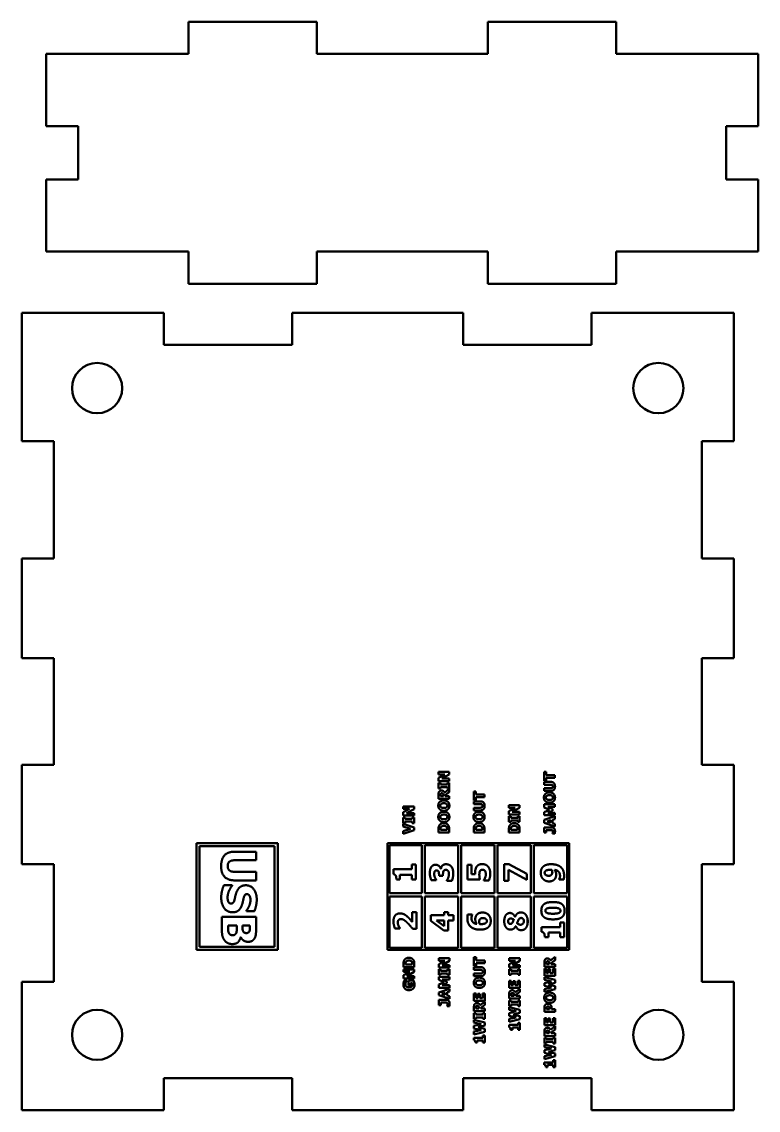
# Model space of a CAD drawing. Header units: millimetres. Extents: x 171 to 246, y 31 to 290.
# Drawn here: x 176.7 to 245.6, y 187.9 to 289.7 of the extents above; entities that cross this region are included whole.
import ezdxf

# ---------------------------------------------------------------- set-up
doc = ezdxf.new("R2010")
doc.units = ezdxf.units.MM
doc.layers.add('Visible (ISO)', color=7, linetype='Continuous', lineweight=50)

msp = doc.modelspace()

# ---------------------------------------------------------------- linework, layer by layer
at = {"layer": 'Visible (ISO)'}
for p, q in [((192.29, 286.72), (192.29, 289.72)), ((192.29, 289.72), (204.29, 289.72)), ((204.29, 289.72), (204.29, 286.72)), ((220.29, 289.72), (220.29, 286.72)), ((220.29, 289.72), (232.29, 289.72)), ((232.29, 286.72), (232.29, 289.72)), ((178.99, 286.72), (192.29, 286.72)), ((178.99, 279.97), (178.99, 286.72)), ((204.29, 286.72), (220.29, 286.72)), ((232.29, 286.72), (245.59, 286.72)), ((245.59, 279.97), (245.59, 286.72)), ((178.99, 279.97), (181.99, 279.97)), ((181.99, 279.97), (181.99, 274.97)), ((242.59, 274.97), (242.59, 279.97)), ((242.59, 279.97), (245.59, 279.97)), ((178.99, 268.22), (178.99, 274.97)), ((181.99, 274.97), (178.99, 274.97)), ((245.59, 274.97), (242.59, 274.97)), ((245.59, 268.22), (245.59, 274.97)), ((192.29, 268.22), (178.99, 268.22)), ((192.29, 265.22), (192.29, 268.22)), ((204.29, 268.22), (204.29, 265.22)), ((220.29, 268.22), (204.29, 268.22)), ((220.29, 268.22), (220.29, 265.22)), ((232.29, 265.22), (232.29, 268.22)), ((245.59, 268.22), (232.29, 268.22)), ((204.29, 265.22), (192.29, 265.22)), ((232.29, 265.22), (220.29, 265.22)), ((176.7, 262.5), (190, 262.5)), ((176.7, 250.5), (176.7, 262.5)), ((190, 259.5), (190, 262.5)), ((202, 262.5), (202, 259.5)), ((202, 262.5), (218, 262.5)), ((218, 259.5), (218, 262.5)), ((230, 262.5), (230, 259.5)), ((230, 262.5), (243.3, 262.5)), ((243.3, 262.5), (243.3, 250.5)), ((202, 259.5), (190, 259.5)), ((230, 259.5), (218, 259.5)), ((176.7, 250.5), (179.7, 250.5)), ((179.7, 250.5), (179.7, 239.5)), ((240.3, 239.5), (240.3, 250.5)), ((240.3, 250.5), (243.3, 250.5)), ((176.7, 230.2), (176.7, 239.5)), ((179.7, 239.5), (176.7, 239.5)), ((243.3, 239.5), (240.3, 239.5)), ((243.3, 239.5), (243.3, 230.2)), ((176.7, 230.2), (179.7, 230.2)), ((179.7, 230.2), (179.7, 220.2)), ((240.3, 220.2), (240.3, 230.2)), ((240.3, 230.2), (243.3, 230.2)), ((176.7, 210.9), (176.7, 220.2)), ((179.7, 220.2), (176.7, 220.2)), ((243.3, 220.2), (240.3, 220.2)), ((243.3, 220.2), (243.3, 210.9)), ((215.68, 219.54), (216.68, 219.54)), ((215.68, 219.31), (215.68, 219.54)), ((216.26, 219.31), (215.68, 219.31)), ((215.68, 219), (216.26, 219.31)), ((215.68, 218.69), (215.68, 219)), ((216.68, 219.3), (215.99, 218.92)), ((216.68, 219.54), (216.68, 219.3)), ((225.56, 219.54), (225.75, 219.54)), ((225.56, 218.7), (225.56, 219.54)), ((225.75, 219.54), (225.75, 219.24)), ((225.75, 219.24), (226.56, 219.24)), ((225.75, 218.99), (225.75, 218.7)), ((226.56, 218.99), (225.75, 218.99)), ((226.56, 219.24), (226.56, 218.99)), ((216.68, 218.69), (215.68, 218.69)), ((215.68, 218.52), (215.86, 218.52)), ((215.68, 217.98), (215.68, 218.52)), ((215.86, 217.98), (215.68, 217.98)), ((215.86, 218.52), (215.86, 218.38)), ((215.86, 218.38), (216.51, 218.38)), ((215.86, 218.13), (215.86, 217.98)), ((216.51, 218.13), (215.86, 218.13)), ((215.99, 218.92), (216.68, 218.92)), ((216.26, 217.61), (216.68, 217.95)), ((216.51, 218.52), (216.68, 218.52)), ((216.51, 218.38), (216.51, 218.52)), ((216.51, 217.98), (216.51, 218.13)), ((216.68, 217.98), (216.51, 217.98)), ((216.68, 218.92), (216.68, 218.69)), ((216.68, 218.52), (216.68, 217.98)), ((216.68, 217.95), (216.68, 217.64)), ((225.75, 218.7), (225.56, 218.7)), ((225.56, 218.61), (226.2, 218.61)), ((225.56, 218.35), (225.56, 218.61)), ((226.19, 218.35), (225.56, 218.35)), ((225.56, 218.02), (226.19, 218.02)), ((225.56, 217.77), (225.56, 218.02)), ((215.68, 217.02), (215.68, 217.43)), ((216.68, 217.02), (215.68, 217.02)), ((215.87, 217.36), (215.87, 217.27)), ((215.87, 217.27), (216.14, 217.27)), ((216.14, 217.27), (216.14, 217.35)), ((216.68, 217.64), (216.32, 217.37)), ((216.32, 217.37), (216.32, 217.27)), ((216.32, 217.27), (216.68, 217.27)), ((216.68, 217.27), (216.68, 217.02)), ((218.98, 217.72), (219.17, 217.72)), ((218.98, 216.88), (218.98, 217.72)), ((219.17, 217.72), (219.17, 217.43)), ((219.17, 217.43), (219.98, 217.43)), ((219.17, 217.17), (219.17, 216.88)), ((219.98, 217.17), (219.17, 217.17)), ((219.98, 217.43), (219.98, 217.17)), ((226.2, 217.77), (225.56, 217.77)), ((212.39, 216.31), (213.39, 216.31)), ((212.39, 216.08), (212.39, 216.31)), ((212.96, 216.08), (212.39, 216.08)), ((212.39, 215.77), (212.96, 216.08)), ((213.39, 216.07), (212.69, 215.69)), ((213.39, 216.31), (213.39, 216.07)), ((219.17, 216.88), (218.98, 216.88)), ((218.98, 216.79), (219.61, 216.79)), ((218.98, 216.54), (218.98, 216.79)), ((219.6, 216.54), (218.98, 216.54)), ((218.98, 216.2), (219.6, 216.2)), ((218.98, 215.95), (218.98, 216.2)), ((219.61, 215.95), (218.98, 215.95)), ((222.27, 216.43), (223.27, 216.43)), ((222.27, 216.2), (222.27, 216.43)), ((222.84, 216.2), (222.27, 216.2)), ((222.27, 215.88), (222.84, 216.2)), ((222.27, 215.57), (222.27, 215.88)), ((223.27, 216.19), (222.57, 215.8)), ((223.27, 216.43), (223.27, 216.19)), ((225.56, 216.52), (226.56, 216.52)), ((225.56, 216.23), (225.56, 216.52)), ((226.05, 216.01), (225.56, 216.23)), ((225.56, 215.78), (226.05, 216.01)), ((225.9, 216.27), (226.33, 216.08)), ((226.56, 216.27), (225.9, 216.27)), ((226.33, 215.91), (225.9, 215.73)), ((226.33, 216.08), (226.33, 215.91)), ((226.56, 216.52), (226.56, 216.27)), ((212.39, 215.46), (212.39, 215.77)), ((213.39, 215.46), (212.39, 215.46)), ((212.39, 215.29), (212.56, 215.29)), ((212.39, 214.75), (212.39, 215.29)), ((212.56, 215.29), (212.56, 215.15)), ((212.56, 215.15), (213.22, 215.15)), ((212.56, 214.9), (212.56, 214.75)), ((213.22, 214.9), (212.56, 214.9)), ((212.69, 215.69), (213.39, 215.69)), ((213.22, 215.29), (213.39, 215.29)), ((213.22, 215.15), (213.22, 215.29)), ((213.22, 214.75), (213.22, 214.9)), ((213.39, 215.69), (213.39, 215.46)), ((213.39, 215.29), (213.39, 214.75)), ((223.27, 215.57), (222.27, 215.57)), ((222.27, 215.4), (222.44, 215.4)), ((222.27, 214.87), (222.27, 215.4)), ((222.44, 214.87), (222.27, 214.87)), ((222.44, 215.4), (222.44, 215.26)), ((222.44, 215.26), (223.09, 215.26)), ((222.44, 215.01), (222.44, 214.87)), ((223.09, 215.01), (222.44, 215.01)), ((222.57, 215.8), (223.27, 215.8)), ((223.09, 215.4), (223.27, 215.4)), ((223.09, 215.26), (223.09, 215.4)), ((223.09, 214.87), (223.09, 215.01)), ((223.27, 214.87), (223.09, 214.87)), ((223.27, 215.8), (223.27, 215.57)), ((223.27, 215.4), (223.27, 214.87)), ((225.56, 215.49), (225.56, 215.78)), ((226.56, 215.49), (225.56, 215.49)), ((225.56, 215.06), (226.56, 215.4)), ((225.56, 214.78), (225.56, 215.06)), ((226.18, 215.02), (225.84, 214.92)), ((225.84, 214.92), (226.18, 214.81)), ((225.9, 215.73), (226.56, 215.73)), ((226.18, 214.81), (226.18, 215.02)), ((226.56, 215.14), (226.36, 215.07)), ((226.36, 215.07), (226.36, 214.76)), ((226.56, 215.73), (226.56, 215.49)), ((226.56, 215.4), (226.56, 215.14)), ((212.56, 214.75), (212.39, 214.75)), ((212.39, 214.45), (212.39, 214.7)), ((212.39, 214.7), (213.39, 214.36)), ((213.07, 214.23), (212.39, 214.45)), ((212.39, 214.01), (213.07, 214.23)), ((213.39, 214.09), (212.39, 213.75)), ((212.39, 213.75), (212.39, 214.01)), ((213.39, 214.75), (213.22, 214.75)), ((213.39, 214.36), (213.39, 214.09)), ((215.68, 213.87), (215.68, 214.17)), ((216.68, 213.87), (215.68, 213.87)), ((215.87, 214.12), (215.87, 214.12)), ((215.87, 214.12), (216.5, 214.12)), ((216.5, 214.12), (216.5, 214.12)), ((216.68, 214.18), (216.68, 213.87)), ((218.98, 213.87), (218.98, 214.17)), ((219.98, 213.87), (218.98, 213.87)), ((219.16, 214.12), (219.16, 214.12)), ((219.16, 214.12), (219.79, 214.12)), ((219.79, 214.12), (219.79, 214.12)), ((219.98, 214.18), (219.98, 213.87)), ((222.27, 213.87), (222.27, 214.17)), ((223.27, 213.87), (222.27, 213.87)), ((222.45, 214.12), (222.45, 214.12)), ((222.45, 214.12), (223.08, 214.12)), ((223.08, 214.12), (223.08, 214.12)), ((223.27, 214.18), (223.27, 213.87)), ((226.56, 214.45), (225.56, 214.78)), ((225.56, 214.36), (226.27, 214.36)), ((225.56, 213.88), (225.56, 214.36)), ((225.74, 213.88), (225.56, 213.88)), ((225.74, 214.11), (225.74, 213.88)), ((226.14, 214.11), (225.74, 214.11)), ((226.36, 214.76), (226.56, 214.7)), ((226.56, 214.7), (226.56, 214.45)), ((193.04, 202.89), (193.04, 212.89)), ((193.04, 212.89), (200.65, 212.89)), ((200.65, 212.89), (200.65, 202.89)), ((210.91, 202.89), (210.91, 212.89)), ((210.91, 212.89), (227.91, 212.89)), ((226.35, 213.77), (226.35, 213.79)), ((226.56, 213.77), (226.35, 213.77)), ((227.91, 212.89), (227.91, 202.89)), ((193.34, 212.59), (193.34, 203.19)), ((200.35, 212.59), (193.34, 212.59)), ((196.58, 212.08), (198.62, 212.08)), ((198.62, 212.08), (198.62, 211.28)), ((200.35, 203.19), (200.35, 212.59)), ((214.11, 212.69), (211.11, 212.69)), ((211.11, 212.69), (211.11, 208.19)), ((214.11, 208.19), (214.11, 212.69)), ((217.51, 212.69), (214.41, 212.69)), ((214.41, 212.69), (214.41, 208.19)), ((217.51, 208.19), (217.51, 212.69)), ((220.91, 212.69), (217.81, 212.69)), ((217.81, 212.69), (217.81, 208.19)), ((220.91, 208.19), (220.91, 212.69)), ((224.31, 212.69), (221.21, 212.69)), ((221.21, 212.69), (221.21, 208.19)), ((224.31, 208.19), (224.31, 212.69)), ((224.61, 212.69), (224.61, 208.19)), ((227.71, 212.69), (224.61, 212.69)), ((227.71, 208.19), (227.71, 212.69)), ((176.7, 210.9), (179.7, 210.9)), ((179.7, 210.9), (179.7, 199.9)), ((198.62, 211.28), (196.62, 211.28)), ((213.19, 210.87), (213.56, 210.87)), ((213.19, 210.44), (213.19, 210.87)), ((213.56, 210.87), (213.56, 209.49)), ((218.38, 210.86), (218.77, 210.86)), ((218.38, 209.47), (218.38, 210.86)), ((218.77, 210.86), (218.77, 209.97)), ((221.83, 209.37), (221.83, 210.92)), ((221.83, 210.92), (222.25, 210.92)), ((222.25, 210.92), (223.93, 210.02)), ((240.3, 199.9), (240.3, 210.9)), ((240.3, 210.9), (243.3, 210.9)), ((196.62, 210.2), (198.62, 210.2)), ((198.62, 210.2), (198.62, 209.4)), ((211.46, 210.44), (213.19, 210.44)), ((211.46, 209.98), (211.46, 210.44)), ((213.19, 209.93), (212.08, 209.93)), ((212.08, 209.93), (212.08, 209.49)), ((213.19, 209.49), (213.19, 209.93)), ((215.73, 209.81), (215.73, 209.9)), ((216.1, 209.81), (215.73, 209.81)), ((215.89, 210.48), (215.91, 210.48)), ((216.1, 209.9), (216.1, 209.81)), ((218.77, 209.97), (219.12, 209.97)), ((222.23, 210.38), (222.23, 209.37)), ((223.93, 209.44), (222.23, 210.38)), ((223.93, 210.02), (223.93, 209.44)), ((195.61, 208.95), (196.37, 208.95)), ((196.37, 208.95), (196.37, 208.88)), ((198.62, 209.4), (196.58, 209.4)), ((212.08, 209.49), (211.74, 209.49)), ((213.56, 209.49), (213.19, 209.49)), ((215.46, 209.42), (215.01, 209.42)), ((215.46, 209.46), (215.46, 209.42)), ((216.47, 209.35), (216.47, 209.41)), ((216.93, 209.35), (216.47, 209.35)), ((219.55, 209.47), (218.38, 209.47)), ((219.55, 209.51), (219.55, 209.47)), ((219.93, 209.38), (219.93, 209.43)), ((220.39, 209.38), (219.93, 209.38)), ((222.23, 209.37), (221.83, 209.37)), ((226.98, 209.48), (226.98, 209.52)), ((227.4, 209.48), (226.98, 209.48)), ((211.11, 208.19), (214.11, 208.19)), ((214.11, 207.89), (211.11, 207.89)), ((211.11, 207.89), (211.11, 203.09)), ((214.11, 203.09), (214.11, 207.89)), ((214.41, 208.19), (217.51, 208.19)), ((214.41, 207.89), (214.41, 203.09)), ((217.51, 207.89), (214.41, 207.89)), ((217.51, 203.09), (217.51, 207.89)), ((217.81, 208.19), (220.91, 208.19)), ((217.81, 207.89), (217.81, 203.09)), ((220.91, 207.89), (217.81, 207.89)), ((220.91, 203.09), (220.91, 207.89)), ((221.21, 208.19), (224.31, 208.19)), ((224.31, 207.89), (221.21, 207.89)), ((221.21, 207.89), (221.21, 203.09)), ((224.31, 203.09), (224.31, 207.89)), ((224.61, 208.19), (227.71, 208.19)), ((224.61, 207.89), (224.61, 203.09)), ((227.71, 207.89), (224.61, 207.89)), ((227.71, 203.09), (227.71, 207.89)), ((195.42, 205.99), (198.62, 205.99)), ((195.42, 204.71), (195.42, 205.99)), ((197.73, 206.53), (197.73, 206.6)), ((198.46, 206.53), (197.73, 206.53)), ((198.62, 205.99), (198.62, 204.86)), ((213.21, 205.52), (213.21, 206.41)), ((213.21, 206.41), (213.61, 206.41)), ((213.61, 206.41), (213.61, 204.86)), ((214.97, 206.15), (216.2, 206.15)), ((214.97, 205.62), (214.97, 206.15)), ((216.2, 206.43), (216.58, 206.43)), ((216.2, 206.15), (216.2, 206.43)), ((216.58, 206.43), (216.58, 206.15)), ((216.58, 206.15), (217.07, 206.15)), ((217.07, 206.15), (217.07, 205.64)), ((218.42, 206.22), (218.83, 206.22)), ((218.83, 206.22), (218.83, 206.18)), ((222.84, 205.99), (222.84, 205.99)), ((224.01, 205.3), (224.01, 205.82)), ((196.81, 205.19), (196, 205.19)), ((196, 205.19), (196, 205.15)), ((196.81, 205.05), (196.81, 205.19)), ((198.04, 205.19), (197.36, 205.19)), ((197.36, 205.19), (197.36, 205.09)), ((198.04, 205.14), (198.04, 205.19)), ((212.06, 204.91), (211.6, 204.91)), ((212.06, 204.95), (212.06, 204.91)), ((213.61, 204.86), (213.27, 204.86)), ((216.18, 204.71), (214.97, 205.62)), ((215.48, 205.64), (216.2, 205.11)), ((216.2, 205.64), (215.48, 205.64)), ((216.58, 204.71), (216.18, 204.71)), ((216.2, 205.11), (216.2, 205.64)), ((217.07, 205.64), (216.58, 205.64)), ((216.58, 205.64), (216.58, 204.71)), ((222.91, 205.13), (222.91, 205.13)), ((225.33, 204.58), (225.33, 205.03)), ((225.33, 205.03), (227.07, 205.03)), ((227.07, 205.03), (227.07, 205.47)), ((227.07, 205.47), (227.44, 205.47)), ((227.44, 205.47), (227.44, 204.08)), ((197.19, 204.09), (197.18, 204.09)), ((225.96, 204.08), (225.62, 204.08)), ((225.96, 204.52), (225.96, 204.08)), ((227.07, 204.52), (225.96, 204.52)), ((227.07, 204.08), (227.07, 204.52)), ((227.44, 204.08), (227.07, 204.08)), ((200.65, 202.89), (193.04, 202.89)), ((193.34, 203.19), (200.35, 203.19)), ((227.91, 202.89), (210.91, 202.89)), ((211.11, 203.09), (214.11, 203.09)), ((214.41, 203.09), (217.51, 203.09)), ((217.81, 203.09), (220.91, 203.09)), ((221.21, 203.09), (224.31, 203.09)), ((224.61, 203.09), (227.71, 203.09)), ((215.71, 202.11), (216.71, 202.11)), ((215.71, 201.88), (215.71, 202.11)), ((216.28, 201.88), (215.71, 201.88)), ((215.71, 201.56), (216.28, 201.88)), ((216.71, 201.87), (216.01, 201.48)), ((216.71, 202.11), (216.71, 201.87)), ((219, 202.21), (219.19, 202.21)), ((219, 201.36), (219, 202.21)), ((219.19, 202.21), (219.19, 201.91)), ((219.19, 201.91), (220, 201.91)), ((219.19, 201.66), (219.19, 201.36)), ((220, 201.66), (219.19, 201.66)), ((220, 201.91), (220, 201.66)), ((222.29, 202.11), (223.29, 202.11)), ((222.29, 201.88), (222.29, 202.11)), ((222.87, 201.88), (222.29, 201.88)), ((222.29, 201.56), (222.87, 201.88)), ((223.29, 201.87), (222.6, 201.48)), ((223.29, 202.11), (223.29, 201.87)), ((225.59, 201.31), (225.59, 201.72)), ((225.77, 201.65), (225.77, 201.56)), ((226.04, 201.56), (226.04, 201.63)), ((226.16, 201.9), (226.59, 202.24)), ((226.59, 201.93), (226.22, 201.65)), ((226.22, 201.65), (226.22, 201.56)), ((226.59, 202.24), (226.59, 201.93)), ((212.41, 201.27), (212.41, 201.58)), ((213.41, 201.27), (212.41, 201.27)), ((212.41, 201.07), (213.41, 201.07)), ((212.41, 200.84), (212.41, 201.07)), ((212.99, 200.84), (212.41, 200.84)), ((212.41, 200.52), (212.99, 200.84)), ((212.6, 201.53), (212.6, 201.52)), ((212.6, 201.52), (213.23, 201.52)), ((213.41, 200.83), (212.72, 200.44)), ((213.23, 201.52), (213.23, 201.53)), ((213.41, 201.58), (213.41, 201.27)), ((213.41, 201.07), (213.41, 200.83)), ((215.71, 201.25), (215.71, 201.56)), ((216.71, 201.25), (215.71, 201.25)), ((215.71, 201.08), (215.88, 201.08)), ((215.71, 200.55), (215.71, 201.08)), ((215.88, 201.08), (215.88, 200.94)), ((215.88, 200.94), (216.53, 200.94)), ((215.88, 200.69), (215.88, 200.55)), ((216.53, 200.69), (215.88, 200.69)), ((216.01, 201.48), (216.71, 201.48)), ((216.53, 201.08), (216.71, 201.08)), ((216.53, 200.94), (216.53, 201.08)), ((216.53, 200.55), (216.53, 200.69)), ((216.71, 201.48), (216.71, 201.25)), ((216.71, 201.08), (216.71, 200.55)), ((219.19, 201.36), (219, 201.36)), ((219, 201.28), (219.64, 201.28)), ((219, 201.02), (219, 201.28)), ((219.62, 201.02), (219, 201.02)), ((219, 200.69), (219.62, 200.69)), ((219, 200.44), (219, 200.69)), ((222.29, 201.25), (222.29, 201.56)), ((223.29, 201.25), (222.29, 201.25)), ((222.29, 201.08), (222.47, 201.08)), ((222.29, 200.55), (222.29, 201.08)), ((222.47, 201.08), (222.47, 200.94)), ((222.47, 200.94), (223.12, 200.94)), ((222.47, 200.69), (222.47, 200.55)), ((223.12, 200.69), (222.47, 200.69)), ((222.6, 201.48), (223.29, 201.48)), ((223.12, 201.08), (223.29, 201.08)), ((223.12, 200.94), (223.12, 201.08)), ((223.12, 200.55), (223.12, 200.69)), ((223.29, 201.48), (223.29, 201.25)), ((223.29, 201.08), (223.29, 200.55)), ((226.59, 201.31), (225.59, 201.31)), ((225.59, 201.14), (225.78, 201.14)), ((225.59, 200.47), (225.59, 201.14)), ((225.77, 201.56), (226.04, 201.56)), ((225.78, 201.14), (225.78, 200.72)), ((225.78, 200.72), (225.95, 200.72)), ((225.95, 201.11), (226.14, 201.11)), ((225.95, 200.72), (225.95, 201.11)), ((226.14, 201.11), (226.14, 200.72)), ((226.14, 200.72), (226.4, 200.72)), ((226.22, 201.56), (226.59, 201.56)), ((226.4, 201.14), (226.59, 201.14)), ((226.4, 200.72), (226.4, 201.14)), ((226.59, 201.56), (226.59, 201.31)), ((226.59, 201.14), (226.59, 200.47)), ((176.7, 187.9), (176.7, 199.9)), ((179.7, 199.9), (176.7, 199.9)), ((212.41, 200.21), (212.41, 200.52)), ((213.41, 200.21), (212.41, 200.21)), ((212.48, 200.02), (212.72, 200.02)), ((212.72, 200.44), (213.41, 200.44)), ((212.72, 200.02), (212.72, 199.99)), ((212.87, 200.02), (213.36, 200.02)), ((212.87, 199.58), (212.87, 200.02)), ((213.05, 199.58), (212.87, 199.58)), ((213.05, 199.78), (213.05, 199.58)), ((213.25, 199.78), (213.05, 199.78)), ((213.41, 200.44), (213.41, 200.21)), ((215.88, 200.55), (215.71, 200.55)), ((215.71, 200.38), (216.71, 200.38)), ((215.71, 200.09), (215.71, 200.38)), ((216.2, 199.87), (215.71, 200.09)), ((215.71, 199.65), (216.2, 199.87)), ((215.71, 199.36), (215.71, 199.65)), ((216.04, 200.13), (216.47, 199.95)), ((216.71, 200.13), (216.04, 200.13)), ((216.47, 199.78), (216.04, 199.6)), ((216.04, 199.6), (216.71, 199.6)), ((216.47, 199.95), (216.47, 199.78)), ((216.71, 200.55), (216.53, 200.55)), ((216.71, 200.38), (216.71, 200.13)), ((216.71, 199.6), (216.71, 199.36)), ((219.64, 200.44), (219, 200.44)), ((222.47, 200.55), (222.29, 200.55)), ((222.29, 200.01), (222.48, 200.01)), ((222.29, 199.34), (222.29, 200.01)), ((222.48, 200.01), (222.48, 199.59)), ((222.48, 199.59), (222.66, 199.59)), ((222.66, 199.98), (222.85, 199.98)), ((222.66, 199.59), (222.66, 199.98)), ((222.85, 199.98), (222.85, 199.59)), ((222.85, 199.59), (223.1, 199.59)), ((223.1, 200.01), (223.29, 200.01)), ((223.1, 199.59), (223.1, 200.01)), ((223.29, 200.55), (223.12, 200.55)), ((223.29, 200.01), (223.29, 199.34)), ((226.59, 200.47), (225.59, 200.47)), ((225.59, 200.09), (225.59, 200.34)), ((225.59, 200.34), (226.59, 200.09)), ((226.26, 199.94), (225.59, 200.09)), ((225.59, 199.79), (226.26, 199.94)), ((225.59, 199.54), (225.59, 199.79)), ((226.59, 199.81), (225.97, 199.65)), ((225.97, 199.65), (226.59, 199.5)), ((226.59, 200.09), (226.59, 199.81)), ((243.3, 199.9), (240.3, 199.9)), ((243.3, 199.9), (243.3, 187.9)), ((216.71, 199.36), (215.71, 199.36)), ((215.71, 198.92), (216.71, 199.26)), ((215.71, 198.65), (215.71, 198.92)), ((216.71, 198.31), (215.71, 198.65)), ((216.32, 198.88), (215.99, 198.78)), ((215.99, 198.78), (216.32, 198.68)), ((216.32, 198.68), (216.32, 198.88)), ((216.71, 199), (216.5, 198.94)), ((216.5, 198.94), (216.5, 198.62)), ((216.5, 198.62), (216.71, 198.56)), ((216.71, 199.26), (216.71, 199)), ((216.71, 198.56), (216.71, 198.31)), ((219, 198.82), (219.19, 198.82)), ((219, 198.14), (219, 198.82)), ((219.19, 198.82), (219.19, 198.39)), ((219.37, 198.79), (219.56, 198.79)), ((219.37, 198.39), (219.37, 198.79)), ((219.56, 198.79), (219.56, 198.39)), ((219.81, 198.82), (220, 198.82)), ((219.81, 198.39), (219.81, 198.82)), ((220, 198.82), (220, 198.14)), ((223.29, 199.34), (222.29, 199.34)), ((222.29, 198.34), (222.29, 198.74)), ((222.48, 198.67), (222.48, 198.59)), ((222.48, 198.59), (222.75, 198.59)), ((222.75, 198.59), (222.75, 198.66)), ((222.87, 198.93), (223.29, 199.26)), ((223.29, 198.96), (222.93, 198.68)), ((222.93, 198.68), (222.93, 198.59)), ((222.93, 198.59), (223.29, 198.59)), ((223.29, 199.26), (223.29, 198.96)), ((223.29, 198.59), (223.29, 198.34)), ((226.26, 199.37), (225.59, 199.54)), ((225.59, 199.23), (226.26, 199.37)), ((225.59, 198.97), (225.59, 199.23)), ((226.59, 199.22), (225.59, 198.97)), ((226.59, 199.5), (226.59, 199.22)), ((215.71, 198.22), (216.41, 198.22)), ((215.71, 197.74), (215.71, 198.22)), ((215.89, 197.74), (215.71, 197.74)), ((215.89, 197.97), (215.89, 197.74)), ((216.29, 197.97), (215.89, 197.97)), ((216.5, 197.63), (216.5, 197.65)), ((216.7, 197.63), (216.5, 197.63)), ((220, 198.14), (219, 198.14)), ((219, 197.15), (219, 197.55)), ((219.19, 198.39), (219.37, 198.39)), ((219.56, 198.39), (219.81, 198.39)), ((219.58, 197.73), (220, 198.07)), ((220, 197.76), (219.63, 197.49)), ((220, 198.07), (220, 197.76)), ((223.29, 198.34), (222.29, 198.34)), ((222.29, 198.17), (222.47, 198.17)), ((222.29, 197.63), (222.29, 198.17)), ((222.47, 197.63), (222.29, 197.63)), ((222.29, 197.3), (222.29, 197.55)), ((222.29, 197.55), (223.29, 197.3)), ((222.47, 198.17), (222.47, 198.03)), ((222.47, 198.03), (223.12, 198.03)), ((222.47, 197.78), (222.47, 197.63)), ((223.12, 197.78), (222.47, 197.78)), ((223.12, 198.17), (223.29, 198.17)), ((223.12, 198.03), (223.12, 198.17)), ((223.12, 197.63), (223.12, 197.78)), ((223.29, 197.63), (223.12, 197.63)), ((223.29, 198.17), (223.29, 197.63)), ((220, 197.15), (219, 197.15)), ((219, 196.98), (219.17, 196.98)), ((219, 196.44), (219, 196.98)), ((219.17, 196.98), (219.17, 196.84)), ((219.17, 196.84), (219.83, 196.84)), ((219.17, 196.58), (219.17, 196.44)), ((219.83, 196.58), (219.17, 196.58)), ((219.18, 197.48), (219.18, 197.4)), ((219.18, 197.4), (219.45, 197.4)), ((219.45, 197.4), (219.45, 197.47)), ((219.63, 197.49), (219.63, 197.4)), ((219.63, 197.4), (220, 197.4)), ((219.83, 196.98), (220, 196.98)), ((219.83, 196.84), (219.83, 196.98)), ((219.83, 196.44), (219.83, 196.58)), ((220, 197.4), (220, 197.15)), ((220, 196.98), (220, 196.44)), ((222.96, 197.15), (222.29, 197.3)), ((222.29, 196.99), (222.96, 197.15)), ((222.29, 196.74), (222.29, 196.99)), ((222.96, 196.58), (222.29, 196.74)), ((222.29, 196.44), (222.96, 196.58)), ((223.29, 197.02), (222.68, 196.86)), ((222.68, 196.86), (223.29, 196.71)), ((223.29, 197.3), (223.29, 197.02)), ((223.29, 196.71), (223.29, 196.43)), ((225.59, 197.09), (225.59, 197.48)), ((226.59, 197.09), (225.59, 197.09)), ((225.77, 197.38), (225.77, 197.34)), ((225.77, 197.34), (226.07, 197.34)), ((226.07, 197.34), (226.07, 197.36)), ((226.26, 197.47), (226.26, 197.34)), ((226.26, 197.34), (226.59, 197.34)), ((226.59, 197.34), (226.59, 197.09)), ((219.17, 196.44), (219, 196.44)), ((219, 196.1), (219, 196.36)), ((219, 196.36), (220, 196.1)), ((219.67, 195.96), (219, 196.1)), ((219, 195.8), (219.67, 195.96)), ((219, 195.55), (219, 195.8)), ((219.67, 195.38), (219, 195.55)), ((220, 195.83), (219.38, 195.67)), ((219.38, 195.67), (220, 195.51)), ((220, 196.44), (219.83, 196.44)), ((220, 196.1), (220, 195.83)), ((220, 195.51), (220, 195.24)), ((222.29, 196.18), (222.29, 196.44)), ((223.29, 196.43), (222.29, 196.18)), ((222.29, 195.87), (223.12, 195.87)), ((222.29, 195.65), (222.29, 195.87)), ((222.59, 195.62), (222.59, 195.41)), ((223.12, 195.62), (222.59, 195.62)), ((223.12, 196.07), (223.29, 196.07)), ((223.12, 195.87), (223.12, 196.07)), ((223.12, 195.41), (223.12, 195.62)), ((223.29, 196.07), (223.29, 195.41)), ((225.59, 196.52), (225.78, 196.52)), ((225.59, 195.84), (225.59, 196.52)), ((226.59, 195.84), (225.59, 195.84)), ((225.78, 196.52), (225.78, 196.09)), ((225.78, 196.09), (225.95, 196.09)), ((225.95, 196.48), (226.14, 196.48)), ((225.95, 196.09), (225.95, 196.48)), ((226.14, 196.48), (226.14, 196.09)), ((226.14, 196.09), (226.4, 196.09)), ((226.16, 195.43), (226.59, 195.77)), ((226.4, 196.52), (226.59, 196.52)), ((226.4, 196.09), (226.4, 196.52)), ((226.59, 196.52), (226.59, 195.84)), ((226.59, 195.77), (226.59, 195.46)), ((219, 195.25), (219.67, 195.38)), ((219, 194.98), (219, 195.25)), ((220, 195.24), (219, 194.98)), ((219, 194.67), (219.83, 194.67)), ((219, 194.46), (219, 194.67)), ((219.83, 194.88), (220, 194.88)), ((219.83, 194.67), (219.83, 194.88)), ((220, 194.88), (220, 194.22)), ((222.59, 195.41), (222.43, 195.41)), ((223.29, 195.41), (223.12, 195.41)), ((225.59, 194.84), (225.59, 195.25)), ((226.59, 194.84), (225.59, 194.84)), ((225.59, 194.68), (225.76, 194.68)), ((225.59, 194.14), (225.59, 194.68)), ((225.76, 194.68), (225.76, 194.53)), ((225.76, 194.53), (226.41, 194.53)), ((225.77, 195.18), (225.77, 195.09)), ((225.77, 195.09), (226.04, 195.09)), ((226.04, 195.09), (226.04, 195.17)), ((226.59, 195.46), (226.22, 195.18)), ((226.22, 195.18), (226.22, 195.09)), ((226.22, 195.09), (226.59, 195.09)), ((226.41, 194.68), (226.59, 194.68)), ((226.41, 194.53), (226.41, 194.68)), ((226.59, 195.09), (226.59, 194.84)), ((226.59, 194.68), (226.59, 194.14)), ((219.3, 194.22), (219.13, 194.22)), ((219.3, 194.43), (219.3, 194.22)), ((219.83, 194.43), (219.3, 194.43)), ((219.83, 194.22), (219.83, 194.43)), ((220, 194.22), (219.83, 194.22)), ((225.76, 194.14), (225.59, 194.14)), ((225.59, 193.8), (225.59, 194.06)), ((225.59, 194.06), (226.59, 193.8)), ((226.26, 193.66), (225.59, 193.8)), ((225.59, 193.5), (226.26, 193.66)), ((225.59, 193.25), (225.59, 193.5)), ((225.76, 194.28), (225.76, 194.14)), ((226.41, 194.28), (225.76, 194.28)), ((226.59, 193.53), (225.97, 193.37)), ((226.41, 194.14), (226.41, 194.28)), ((226.59, 194.14), (226.41, 194.14)), ((226.59, 193.8), (226.59, 193.53)), ((226.26, 193.08), (225.59, 193.25)), ((225.59, 192.94), (226.26, 193.08)), ((225.59, 192.68), (225.59, 192.94)), ((226.59, 192.94), (225.59, 192.68)), ((225.97, 193.37), (226.59, 193.21)), ((226.41, 192.58), (226.59, 192.58)), ((226.41, 192.37), (226.41, 192.58)), ((226.59, 193.21), (226.59, 192.94)), ((226.59, 192.58), (226.59, 191.92)), ((225.58, 192.37), (226.41, 192.37)), ((225.58, 192.15), (225.58, 192.37)), ((225.88, 191.92), (225.72, 191.92)), ((225.88, 192.13), (225.88, 191.92)), ((226.41, 192.13), (225.88, 192.13)), ((226.41, 191.92), (226.41, 192.13)), ((226.59, 191.92), (226.41, 191.92)), ((190, 187.9), (190, 190.9)), ((190, 190.9), (202, 190.9)), ((202, 190.9), (202, 187.9)), ((218, 187.9), (218, 190.9)), ((218, 190.9), (230, 190.9)), ((230, 190.9), (230, 187.9)), ((190, 187.9), (176.7, 187.9)), ((218, 187.9), (202, 187.9)), ((243.3, 187.9), (230, 187.9))]:
    msp.add_line(p, q, dxfattribs=at)
for centre in [(183.75, 255.45), (236.25, 255.45), (183.75, 194.95), (236.25, 194.95)]:
    msp.add_circle(centre, 2.35, dxfattribs=at)
for points in [[(226.39, 218.19), (226.39, 218.27), (226.29, 218.35), (226.19, 218.35)], [(226.19, 218.02), (226.29, 218.02), (226.39, 218.1), (226.39, 218.19)], [(226.2, 218.61), (226.38, 218.61), (226.58, 218.39), (226.58, 218.19)], [(226.58, 218.19), (226.58, 217.99), (226.39, 217.77), (226.2, 217.77)], [(215.68, 217.43), (215.68, 217.51), (215.7, 217.63), (215.74, 217.69)], [(215.74, 217.69), (215.77, 217.74), (215.88, 217.8), (215.96, 217.8)], [(215.88, 217.48), (215.87, 217.46), (215.87, 217.4), (215.87, 217.36)], [(215.99, 217.55), (215.95, 217.55), (215.9, 217.52), (215.88, 217.48)], [(215.96, 217.8), (216.07, 217.8), (216.21, 217.7), (216.26, 217.61)], [(216.1, 217.5), (216.08, 217.52), (216.03, 217.55), (215.99, 217.55)], [(216.14, 217.35), (216.14, 217.4), (216.12, 217.47), (216.1, 217.5)], [(225.54, 217.15), (225.54, 217.37), (225.82, 217.63), (226.06, 217.63)], [(226.06, 216.67), (225.82, 216.67), (225.54, 216.92), (225.54, 217.15)], [(225.81, 217.31), (225.76, 217.27), (225.73, 217.19), (225.73, 217.15)], [(225.73, 217.15), (225.73, 217.1), (225.76, 217.03), (225.8, 216.99)], [(225.8, 216.99), (225.84, 216.96), (225.97, 216.92), (226.06, 216.92)], [(226.06, 217.37), (225.97, 217.37), (225.85, 217.34), (225.81, 217.31)], [(226.06, 217.63), (226.3, 217.63), (226.58, 217.37), (226.58, 217.15)], [(226.31, 217.31), (226.27, 217.34), (226.16, 217.37), (226.06, 217.37)], [(226.58, 217.15), (226.58, 216.92), (226.3, 216.67), (226.06, 216.67)], [(226.06, 216.92), (226.15, 216.92), (226.28, 216.96), (226.32, 216.99)], [(226.39, 217.15), (226.39, 217.19), (226.36, 217.28), (226.31, 217.31)], [(226.32, 216.99), (226.36, 217.02), (226.39, 217.11), (226.39, 217.15)], [(215.66, 216.39), (215.66, 216.62), (215.94, 216.88), (216.18, 216.88)], [(216.18, 215.91), (215.94, 215.91), (215.66, 216.17), (215.66, 216.39)], [(215.93, 216.55), (215.89, 216.52), (215.85, 216.44), (215.85, 216.39)], [(215.85, 216.39), (215.85, 216.35), (215.88, 216.27), (215.93, 216.24)], [(216.18, 216.62), (216.09, 216.62), (215.97, 216.58), (215.93, 216.55)], [(215.93, 216.24), (215.96, 216.2), (216.09, 216.17), (216.18, 216.17)], [(216.18, 216.88), (216.43, 216.88), (216.7, 216.62), (216.7, 216.39)], [(216.44, 216.55), (216.39, 216.58), (216.28, 216.62), (216.18, 216.62)], [(216.7, 216.39), (216.7, 216.17), (216.42, 215.91), (216.18, 215.91)], [(216.18, 216.17), (216.27, 216.17), (216.4, 216.2), (216.44, 216.23)], [(216.51, 216.39), (216.51, 216.44), (216.48, 216.52), (216.44, 216.55)], [(216.44, 216.23), (216.48, 216.27), (216.51, 216.35), (216.51, 216.39)], [(219.81, 216.37), (219.81, 216.46), (219.71, 216.54), (219.6, 216.54)], [(219.6, 216.2), (219.7, 216.2), (219.81, 216.28), (219.81, 216.37)], [(219.61, 216.79), (219.8, 216.79), (220, 216.58), (220, 216.37)], [(220, 216.37), (220, 216.17), (219.8, 215.95), (219.61, 215.95)], [(215.66, 215.33), (215.66, 215.56), (215.94, 215.82), (216.18, 215.82)], [(216.18, 214.85), (215.94, 214.85), (215.66, 215.11), (215.66, 215.33)], [(215.93, 215.49), (215.89, 215.46), (215.85, 215.38), (215.85, 215.33)], [(215.85, 215.33), (215.85, 215.29), (215.88, 215.21), (215.93, 215.18)], [(216.18, 215.56), (216.09, 215.56), (215.97, 215.52), (215.93, 215.49)], [(215.93, 215.18), (215.96, 215.15), (216.09, 215.11), (216.18, 215.11)], [(216.18, 215.82), (216.43, 215.82), (216.7, 215.56), (216.7, 215.33)], [(216.44, 215.49), (216.39, 215.52), (216.28, 215.56), (216.18, 215.56)], [(216.7, 215.33), (216.7, 215.11), (216.42, 214.85), (216.18, 214.85)], [(216.18, 215.11), (216.27, 215.11), (216.4, 215.14), (216.44, 215.18)], [(216.51, 215.33), (216.51, 215.38), (216.48, 215.46), (216.44, 215.49)], [(216.44, 215.18), (216.48, 215.21), (216.51, 215.29), (216.51, 215.33)], [(218.95, 215.33), (218.95, 215.56), (219.23, 215.82), (219.48, 215.82)], [(219.48, 214.85), (219.23, 214.85), (218.95, 215.11), (218.95, 215.33)], [(219.22, 215.49), (219.18, 215.46), (219.14, 215.38), (219.14, 215.33)], [(219.14, 215.33), (219.14, 215.29), (219.18, 215.21), (219.22, 215.18)], [(219.48, 215.56), (219.39, 215.56), (219.26, 215.52), (219.22, 215.49)], [(219.22, 215.18), (219.26, 215.15), (219.39, 215.11), (219.48, 215.11)], [(219.48, 215.82), (219.72, 215.82), (220, 215.56), (220, 215.33)], [(219.73, 215.49), (219.69, 215.52), (219.57, 215.56), (219.48, 215.56)], [(220, 215.33), (220, 215.11), (219.72, 214.85), (219.48, 214.85)], [(219.48, 215.11), (219.57, 215.11), (219.69, 215.14), (219.73, 215.18)], [(219.81, 215.33), (219.81, 215.38), (219.77, 215.46), (219.73, 215.49)], [(219.73, 215.18), (219.77, 215.21), (219.81, 215.29), (219.81, 215.33)], [(215.68, 214.17), (215.68, 214.28), (215.71, 214.46), (215.76, 214.55)], [(215.76, 214.55), (215.82, 214.64), (216.04, 214.76), (216.18, 214.76)], [(215.9, 214.36), (215.87, 214.31), (215.87, 214.2), (215.87, 214.12)], [(216.18, 214.5), (216.08, 214.5), (215.94, 214.43), (215.9, 214.36)], [(216.18, 214.76), (216.32, 214.76), (216.54, 214.64), (216.6, 214.54)], [(216.46, 214.37), (216.42, 214.44), (216.28, 214.5), (216.18, 214.5)], [(216.5, 214.12), (216.5, 214.21), (216.49, 214.32), (216.46, 214.37)], [(216.6, 214.54), (216.65, 214.46), (216.68, 214.28), (216.68, 214.18)], [(218.98, 214.17), (218.98, 214.28), (219, 214.46), (219.05, 214.55)], [(219.05, 214.55), (219.12, 214.64), (219.33, 214.76), (219.48, 214.76)], [(219.19, 214.36), (219.17, 214.31), (219.16, 214.2), (219.16, 214.12)], [(219.47, 214.5), (219.38, 214.5), (219.23, 214.43), (219.19, 214.36)], [(219.75, 214.37), (219.71, 214.44), (219.57, 214.5), (219.47, 214.5)], [(219.48, 214.76), (219.62, 214.76), (219.84, 214.64), (219.9, 214.54)], [(219.79, 214.12), (219.79, 214.21), (219.78, 214.32), (219.75, 214.37)], [(219.9, 214.54), (219.95, 214.46), (219.98, 214.28), (219.98, 214.18)], [(222.27, 214.17), (222.27, 214.28), (222.29, 214.46), (222.35, 214.55)], [(222.35, 214.55), (222.41, 214.64), (222.62, 214.76), (222.77, 214.76)], [(222.49, 214.36), (222.46, 214.31), (222.45, 214.2), (222.45, 214.12)], [(222.77, 214.5), (222.67, 214.5), (222.53, 214.43), (222.49, 214.36)], [(222.77, 214.76), (222.91, 214.76), (223.13, 214.64), (223.19, 214.54)], [(223.04, 214.37), (223, 214.44), (222.87, 214.5), (222.77, 214.5)], [(223.08, 214.12), (223.08, 214.21), (223.08, 214.32), (223.04, 214.37)], [(223.19, 214.54), (223.24, 214.46), (223.27, 214.28), (223.27, 214.18)], [(226.32, 214.09), (226.28, 214.1), (226.2, 214.11), (226.14, 214.11)], [(226.27, 214.36), (226.33, 214.36), (226.45, 214.31), (226.49, 214.27)], [(226.39, 213.94), (226.39, 214), (226.35, 214.07), (226.32, 214.09)], [(226.35, 213.79), (226.37, 213.82), (226.39, 213.88), (226.39, 213.94)], [(226.49, 214.27), (226.53, 214.22), (226.58, 214.08), (226.58, 213.99)], [(226.58, 213.99), (226.58, 213.93), (226.57, 213.81), (226.56, 213.77)], [(195.35, 210.74), (195.35, 211.38), (195.97, 212.08), (196.58, 212.08)], [(196.62, 211.28), (196.29, 211.28), (195.96, 211.02), (195.96, 210.74)], [(215, 210.64), (215.07, 210.75), (215.27, 210.86), (215.4, 210.86)], [(215.4, 210.86), (215.58, 210.86), (215.85, 210.65), (215.89, 210.48)], [(216.03, 210.77), (216.09, 210.83), (216.26, 210.91), (216.38, 210.91)], [(216.38, 210.91), (216.54, 210.91), (216.79, 210.8), (216.88, 210.69)], [(219.24, 210.67), (219.32, 210.79), (219.58, 210.92), (219.76, 210.92)], [(219.76, 210.92), (219.93, 210.92), (220.21, 210.81), (220.31, 210.7)], [(225.46, 210.67), (225.58, 210.79), (225.95, 210.91), (226.22, 210.91)], [(226.22, 210.91), (226.49, 210.91), (226.94, 210.79), (227.1, 210.66)], [(196.58, 209.4), (195.99, 209.4), (195.35, 210.07), (195.35, 210.74)], [(195.96, 210.74), (195.96, 210.46), (196.28, 210.2), (196.62, 210.2)], [(211.69, 209.83), (211.65, 209.9), (211.54, 209.97), (211.46, 209.98)], [(211.74, 209.49), (211.74, 209.58), (211.72, 209.77), (211.69, 209.83)], [(214.87, 210.08), (214.87, 210.27), (214.94, 210.55), (215, 210.64)], [(215.01, 209.42), (214.96, 209.52), (214.87, 209.89), (214.87, 210.08)], [(215.32, 210.23), (215.3, 210.18), (215.28, 210.04), (215.28, 209.99)], [(215.28, 209.99), (215.28, 209.92), (215.31, 209.75), (215.34, 209.68)], [(215.49, 210.33), (215.42, 210.33), (215.34, 210.27), (215.32, 210.23)], [(215.69, 210.21), (215.66, 210.27), (215.57, 210.33), (215.49, 210.33)], [(215.73, 209.9), (215.73, 209.99), (215.72, 210.15), (215.69, 210.21)], [(215.91, 210.48), (215.92, 210.56), (215.97, 210.7), (216.03, 210.77)], [(216.13, 210.23), (216.11, 210.17), (216.1, 209.98), (216.1, 209.9)], [(216.35, 210.38), (216.26, 210.38), (216.16, 210.3), (216.13, 210.23)], [(216.58, 210.28), (216.55, 210.33), (216.44, 210.38), (216.35, 210.38)], [(216.47, 209.41), (216.55, 209.52), (216.66, 209.83), (216.66, 209.96)], [(216.66, 209.96), (216.66, 210.04), (216.63, 210.22), (216.58, 210.28)], [(216.88, 210.69), (216.97, 210.58), (217.06, 210.28), (217.06, 210.06)], [(217.06, 210.06), (217.06, 209.82), (216.98, 209.46), (216.93, 209.35)], [(219.11, 210.16), (219.11, 210.31), (219.18, 210.57), (219.24, 210.67)], [(219.12, 209.97), (219.12, 210.01), (219.11, 210.13), (219.11, 210.16)], [(219.57, 210.28), (219.52, 210.21), (219.5, 210), (219.5, 209.93)], [(219.5, 209.93), (219.5, 209.81), (219.53, 209.59), (219.55, 209.51)], [(219.78, 210.39), (219.71, 210.39), (219.6, 210.33), (219.57, 210.28)], [(220.02, 210.3), (219.98, 210.34), (219.87, 210.39), (219.78, 210.39)], [(220.11, 209.97), (220.11, 210.05), (220.07, 210.24), (220.02, 210.3)], [(220.04, 209.65), (220.07, 209.72), (220.11, 209.87), (220.11, 209.97)], [(220.31, 210.7), (220.41, 210.58), (220.52, 210.28), (220.52, 210.06)], [(220.52, 210.06), (220.52, 209.83), (220.44, 209.49), (220.39, 209.38)], [(225.25, 210.1), (225.25, 210.28), (225.35, 210.57), (225.46, 210.67)], [(225.47, 209.52), (225.36, 209.62), (225.25, 209.92), (225.25, 210.1)], [(225.69, 210.28), (225.64, 210.24), (225.61, 210.15), (225.61, 210.1)], [(225.61, 210.1), (225.61, 210.05), (225.64, 209.96), (225.69, 209.92)], [(226.14, 210.39), (225.97, 210.39), (225.75, 210.33), (225.69, 210.28)], [(225.69, 209.92), (225.73, 209.89), (225.89, 209.83), (225.98, 209.83)], [(225.98, 209.83), (226.09, 209.83), (226.22, 209.89), (226.26, 209.93)], [(226.28, 210.39), (226.26, 210.39), (226.2, 210.39), (226.14, 210.39)], [(226.26, 209.93), (226.29, 209.98), (226.33, 210.09), (226.33, 210.16)], [(226.33, 210.16), (226.33, 210.22), (226.29, 210.35), (226.28, 210.39)], [(226.93, 210.19), (226.87, 210.27), (226.69, 210.36), (226.55, 210.38)], [(226.55, 210.38), (226.62, 210.27), (226.69, 210.07), (226.69, 209.93)], [(226.69, 209.93), (226.69, 209.82), (226.63, 209.62), (226.57, 209.54)], [(227.05, 209.83), (227.05, 209.93), (226.99, 210.13), (226.93, 210.19)], [(226.98, 209.52), (227, 209.56), (227.05, 209.7), (227.05, 209.83)], [(227.1, 210.66), (227.26, 210.52), (227.43, 210.12), (227.43, 209.83)], [(227.43, 209.83), (227.43, 209.73), (227.41, 209.51), (227.4, 209.48)], [(195.36, 207.79), (195.36, 208.16), (195.51, 208.72), (195.61, 208.95)], [(196.37, 208.88), (196.17, 208.64), (195.95, 208.06), (195.95, 207.79)], [(196.77, 208.24), (196.9, 208.61), (197.34, 208.94), (197.67, 208.94)], [(197.67, 208.94), (198.12, 208.94), (198.68, 208.18), (198.68, 207.61)], [(215.34, 209.68), (215.37, 209.62), (215.44, 209.49), (215.46, 209.46)], [(219.93, 209.43), (219.96, 209.47), (220.01, 209.57), (220.04, 209.65)], [(226.01, 209.3), (225.85, 209.3), (225.57, 209.42), (225.47, 209.52)], [(226.57, 209.54), (226.49, 209.43), (226.22, 209.3), (226.01, 209.3)], [(196.42, 206.41), (195.94, 206.41), (195.36, 207.15), (195.36, 207.79)], [(195.95, 207.79), (195.95, 207.72), (195.98, 207.49), (196.01, 207.43)], [(196.59, 207.55), (196.63, 207.71), (196.71, 208.08), (196.77, 208.24)], [(197.77, 208.11), (197.64, 208.11), (197.5, 207.94), (197.44, 207.69)], [(198.02, 207.93), (197.99, 208.01), (197.85, 208.11), (197.77, 208.11)], [(198.09, 207.56), (198.09, 207.67), (198.06, 207.84), (198.02, 207.93)], [(196.01, 207.43), (196.04, 207.34), (196.18, 207.23), (196.28, 207.23)], [(196.28, 207.23), (196.41, 207.23), (196.56, 207.42), (196.59, 207.55)], [(197.28, 207.06), (197.16, 206.73), (196.75, 206.41), (196.42, 206.41)], [(197.44, 207.69), (197.41, 207.53), (197.34, 207.23), (197.28, 207.06)], [(197.73, 206.6), (197.88, 206.78), (198.09, 207.29), (198.09, 207.56)], [(198.68, 207.61), (198.68, 207.32), (198.56, 206.76), (198.46, 206.53)], [(225.3, 206.56), (225.3, 206.79), (225.44, 207.09), (225.58, 207.19)], [(225.58, 207.19), (225.72, 207.29), (226.12, 207.37), (226.39, 207.37)], [(226.39, 206.84), (226, 206.84), (225.68, 206.72), (225.68, 206.56)], [(226.39, 207.37), (226.66, 207.37), (227.07, 207.29), (227.21, 207.19)], [(227.09, 206.56), (227.09, 206.71), (226.77, 206.84), (226.39, 206.84)], [(227.21, 207.19), (227.34, 207.09), (227.48, 206.79), (227.48, 206.56)], [(211.47, 205.56), (211.47, 205.93), (211.8, 206.31), (212.1, 206.31)], [(212.17, 205.78), (212.03, 205.78), (211.87, 205.61), (211.87, 205.45)], [(212.1, 206.31), (212.29, 206.31), (212.64, 206.14), (212.85, 205.94)], [(212.71, 205.49), (212.55, 205.64), (212.3, 205.78), (212.17, 205.78)], [(212.85, 205.94), (212.97, 205.81), (213.17, 205.57), (213.21, 205.52)], [(218.38, 205.87), (218.38, 205.97), (218.41, 206.18), (218.42, 206.22)], [(218.72, 205.04), (218.56, 205.17), (218.38, 205.58), (218.38, 205.87)], [(218.83, 206.18), (218.81, 206.14), (218.77, 205.97), (218.77, 205.86)], [(218.77, 205.86), (218.77, 205.62), (219.03, 205.35), (219.27, 205.32)], [(219.12, 205.77), (219.12, 205.88), (219.19, 206.08), (219.24, 206.16)], [(219.27, 205.32), (219.2, 205.42), (219.12, 205.63), (219.12, 205.77)], [(219.24, 206.16), (219.33, 206.27), (219.6, 206.39), (219.81, 206.39)], [(219.56, 205.77), (219.52, 205.72), (219.49, 205.6), (219.49, 205.54)], [(219.83, 205.87), (219.73, 205.87), (219.6, 205.81), (219.56, 205.77)], [(219.81, 206.39), (220.14, 206.39), (220.57, 205.97), (220.57, 205.61)], [(220.12, 205.78), (220.07, 205.82), (219.95, 205.87), (219.83, 205.87)], [(220.21, 205.6), (220.21, 205.65), (220.17, 205.75), (220.12, 205.78)], [(221.83, 205.57), (221.83, 205.77), (221.92, 206.06), (221.98, 206.15)], [(221.98, 206.15), (222.05, 206.24), (222.25, 206.35), (222.36, 206.35)], [(222.43, 205.83), (222.32, 205.83), (222.19, 205.69), (222.19, 205.57)], [(222.36, 206.35), (222.51, 206.35), (222.75, 206.17), (222.84, 205.99)], [(222.72, 205.73), (222.65, 205.78), (222.51, 205.83), (222.43, 205.83)], [(222.62, 205.49), (222.64, 205.53), (222.68, 205.64), (222.72, 205.73)], [(222.84, 205.99), (222.93, 206.2), (223.2, 206.4), (223.4, 206.4)], [(223.42, 205.88), (223.32, 205.88), (223.21, 205.79), (223.14, 205.65)], [(223.4, 206.4), (223.53, 206.4), (223.76, 206.29), (223.85, 206.18)], [(223.61, 205.78), (223.58, 205.83), (223.49, 205.88), (223.42, 205.88)], [(223.67, 205.59), (223.67, 205.63), (223.64, 205.74), (223.61, 205.78)], [(223.85, 206.18), (223.93, 206.07), (224.03, 205.77), (224.03, 205.57)], [(225.57, 205.94), (225.43, 206.04), (225.3, 206.35), (225.3, 206.56)], [(226.39, 205.75), (226.11, 205.75), (225.71, 205.84), (225.57, 205.94)], [(225.68, 206.56), (225.68, 206.41), (226, 206.28), (226.39, 206.28)], [(226.39, 206.28), (226.77, 206.28), (227.09, 206.41), (227.09, 206.56)], [(227.2, 205.94), (227.07, 205.84), (226.66, 205.75), (226.39, 205.75)], [(227.48, 206.56), (227.48, 206.34), (227.34, 206.04), (227.2, 205.94)], [(195.68, 203.77), (195.54, 203.95), (195.42, 204.38), (195.42, 204.71)], [(196, 205.15), (196, 204.84), (196.01, 204.6), (196.07, 204.48)], [(196.78, 204.5), (196.8, 204.58), (196.81, 204.83), (196.81, 205.05)], [(197.36, 205.09), (197.36, 204.89), (197.36, 204.72), (197.41, 204.63)], [(197.99, 204.63), (198.03, 204.71), (198.04, 204.92), (198.04, 205.14)], [(198.62, 204.86), (198.62, 204.51), (198.57, 204.15), (198.48, 203.99)], [(211.6, 204.91), (211.56, 205), (211.47, 205.38), (211.47, 205.56)], [(211.87, 205.45), (211.87, 205.37), (211.91, 205.23), (211.94, 205.15)], [(211.94, 205.15), (211.97, 205.08), (212.04, 204.98), (212.06, 204.95)], [(213.27, 204.86), (213.11, 205.06), (212.83, 205.37), (212.71, 205.49)], [(219.59, 204.79), (219.31, 204.79), (218.88, 204.91), (218.72, 205.04)], [(219.49, 205.54), (219.49, 205.48), (219.52, 205.36), (219.54, 205.31)], [(219.54, 205.31), (219.55, 205.31), (219.62, 205.31), (219.67, 205.31)], [(220.36, 205.03), (220.24, 204.92), (219.85, 204.79), (219.59, 204.79)], [(219.67, 205.31), (219.85, 205.31), (220.07, 205.37), (220.12, 205.42)], [(220.12, 205.42), (220.17, 205.46), (220.21, 205.55), (220.21, 205.6)], [(220.57, 205.61), (220.57, 205.42), (220.46, 205.14), (220.36, 205.03)], [(222, 205), (221.92, 205.09), (221.83, 205.39), (221.83, 205.57)], [(222.4, 204.79), (222.28, 204.79), (222.08, 204.9), (222, 205)], [(222.19, 205.57), (222.19, 205.46), (222.31, 205.32), (222.39, 205.32)], [(222.39, 205.32), (222.47, 205.32), (222.58, 205.4), (222.62, 205.49)], [(222.91, 205.13), (222.81, 204.94), (222.56, 204.79), (222.4, 204.79)], [(223.41, 204.74), (223.23, 204.74), (222.99, 204.94), (222.91, 205.13)], [(223.14, 205.65), (223.12, 205.61), (223.06, 205.45), (223.03, 205.39)], [(223.03, 205.39), (223.09, 205.34), (223.25, 205.25), (223.35, 205.25)], [(223.35, 205.25), (223.49, 205.25), (223.67, 205.44), (223.67, 205.59)], [(223.85, 204.93), (223.77, 204.83), (223.54, 204.74), (223.41, 204.74)], [(224.03, 205.57), (224.03, 205.35), (223.93, 205.04), (223.85, 204.93)], [(196.4, 203.44), (196.16, 203.44), (195.8, 203.62), (195.68, 203.77)], [(196.07, 204.48), (196.11, 204.37), (196.3, 204.27), (196.41, 204.27)], [(197.18, 204.09), (197.11, 203.79), (196.73, 203.44), (196.4, 203.44)], [(196.41, 204.27), (196.56, 204.27), (196.73, 204.39), (196.78, 204.5)], [(197.88, 203.65), (197.64, 203.65), (197.28, 203.88), (197.19, 204.09)], [(197.41, 204.63), (197.45, 204.54), (197.61, 204.47), (197.72, 204.47)], [(197.72, 204.47), (197.79, 204.47), (197.96, 204.55), (197.99, 204.63)], [(198.48, 203.99), (198.39, 203.82), (198.08, 203.65), (197.88, 203.65)], [(225.57, 204.43), (225.53, 204.49), (225.42, 204.57), (225.33, 204.58)], [(225.62, 204.08), (225.62, 204.18), (225.59, 204.37), (225.57, 204.43)], [(212.41, 201.58), (212.41, 201.69), (212.44, 201.87), (212.49, 201.95)], [(212.49, 201.95), (212.56, 202.05), (212.77, 202.16), (212.92, 202.16)], [(212.63, 201.77), (212.61, 201.72), (212.6, 201.6), (212.6, 201.53)], [(212.91, 201.9), (212.82, 201.9), (212.67, 201.84), (212.63, 201.77)], [(213.19, 201.78), (213.15, 201.84), (213.01, 201.9), (212.91, 201.9)], [(212.92, 202.16), (213.06, 202.16), (213.28, 202.04), (213.34, 201.95)], [(213.23, 201.53), (213.23, 201.61), (213.22, 201.73), (213.19, 201.78)], [(213.34, 201.95), (213.39, 201.87), (213.41, 201.69), (213.41, 201.58)], [(225.59, 201.72), (225.59, 201.8), (225.61, 201.92), (225.64, 201.97)], [(225.64, 201.97), (225.67, 202.03), (225.78, 202.09), (225.86, 202.09)], [(225.79, 201.77), (225.78, 201.75), (225.77, 201.69), (225.77, 201.65)], [(225.89, 201.83), (225.85, 201.83), (225.8, 201.8), (225.79, 201.77)], [(225.86, 202.09), (225.98, 202.09), (226.12, 201.99), (226.16, 201.9)], [(226.01, 201.79), (225.99, 201.81), (225.94, 201.83), (225.89, 201.83)], [(226.04, 201.63), (226.04, 201.69), (226.03, 201.76), (226.01, 201.79)], [(219.83, 200.86), (219.83, 200.94), (219.73, 201.02), (219.62, 201.02)], [(219.62, 200.69), (219.73, 200.69), (219.83, 200.77), (219.83, 200.86)], [(219.64, 201.28), (219.82, 201.28), (220.02, 201.06), (220.02, 200.86)], [(220.02, 200.86), (220.02, 200.66), (219.83, 200.44), (219.64, 200.44)], [(212.4, 199.65), (212.4, 199.78), (212.44, 199.93), (212.48, 200.02)], [(212.91, 199.13), (212.68, 199.13), (212.4, 199.41), (212.4, 199.65)], [(212.63, 199.88), (212.61, 199.84), (212.58, 199.74), (212.58, 199.68)], [(212.58, 199.68), (212.58, 199.62), (212.62, 199.51), (212.66, 199.47)], [(212.72, 199.99), (212.7, 199.98), (212.65, 199.91), (212.63, 199.88)], [(212.91, 199.39), (213.09, 199.39), (213.25, 199.56), (213.25, 199.71)], [(213.44, 199.64), (213.44, 199.41), (213.16, 199.13), (212.91, 199.13)], [(213.25, 199.71), (213.25, 199.73), (213.25, 199.76), (213.25, 199.78)], [(213.36, 200.02), (213.38, 199.95), (213.44, 199.75), (213.44, 199.64)], [(218.98, 199.82), (218.98, 200.04), (219.26, 200.3), (219.5, 200.3)], [(219.5, 199.34), (219.26, 199.34), (218.98, 199.59), (218.98, 199.82)], [(219.25, 199.98), (219.2, 199.94), (219.17, 199.86), (219.17, 199.82)], [(219.17, 199.82), (219.17, 199.77), (219.2, 199.7), (219.24, 199.66)], [(219.24, 199.66), (219.28, 199.63), (219.41, 199.59), (219.5, 199.59)], [(219.5, 200.04), (219.41, 200.04), (219.29, 200.01), (219.25, 199.98)], [(219.5, 200.3), (219.74, 200.3), (220.02, 200.04), (220.02, 199.82)], [(219.75, 199.98), (219.71, 200.01), (219.59, 200.04), (219.5, 200.04)], [(220.02, 199.82), (220.02, 199.59), (219.74, 199.34), (219.5, 199.34)], [(219.5, 199.59), (219.59, 199.59), (219.71, 199.63), (219.76, 199.66)], [(219.83, 199.82), (219.83, 199.86), (219.79, 199.95), (219.75, 199.98)], [(219.76, 199.66), (219.8, 199.69), (219.83, 199.78), (219.83, 199.82)], [(212.66, 199.47), (212.7, 199.43), (212.83, 199.39), (212.91, 199.39)], [(222.29, 198.74), (222.29, 198.83), (222.31, 198.95), (222.35, 199)], [(222.35, 199), (222.38, 199.05), (222.49, 199.12), (222.57, 199.12)], [(222.49, 198.8), (222.48, 198.77), (222.48, 198.72), (222.48, 198.67)], [(222.6, 198.86), (222.56, 198.86), (222.51, 198.83), (222.49, 198.8)], [(222.57, 199.12), (222.68, 199.12), (222.83, 199.01), (222.87, 198.93)], [(222.71, 198.81), (222.69, 198.84), (222.64, 198.86), (222.6, 198.86)], [(222.75, 198.66), (222.75, 198.71), (222.73, 198.79), (222.71, 198.81)], [(225.57, 198.42), (225.57, 198.65), (225.84, 198.9), (226.09, 198.9)], [(225.83, 198.58), (225.79, 198.55), (225.75, 198.46), (225.75, 198.42)], [(226.09, 198.65), (226, 198.65), (225.87, 198.61), (225.83, 198.58)], [(226.09, 198.9), (226.33, 198.9), (226.61, 198.65), (226.61, 198.42)], [(226.34, 198.58), (226.3, 198.61), (226.18, 198.65), (226.09, 198.65)], [(226.42, 198.42), (226.42, 198.47), (226.38, 198.55), (226.34, 198.58)], [(216.46, 197.95), (216.43, 197.97), (216.34, 197.97), (216.29, 197.97)], [(216.41, 198.22), (216.48, 198.22), (216.59, 198.18), (216.63, 198.13)], [(216.53, 197.8), (216.53, 197.87), (216.5, 197.94), (216.46, 197.95)], [(216.5, 197.65), (216.51, 197.68), (216.53, 197.75), (216.53, 197.8)], [(216.63, 198.13), (216.68, 198.08), (216.72, 197.95), (216.72, 197.86)], [(216.72, 197.86), (216.72, 197.79), (216.71, 197.67), (216.7, 197.63)], [(219, 197.55), (219, 197.63), (219.02, 197.75), (219.05, 197.81)], [(219.05, 197.81), (219.09, 197.86), (219.19, 197.92), (219.28, 197.92)], [(219.2, 197.6), (219.19, 197.58), (219.18, 197.52), (219.18, 197.48)], [(219.31, 197.67), (219.27, 197.67), (219.21, 197.64), (219.2, 197.6)], [(219.28, 197.92), (219.39, 197.92), (219.53, 197.82), (219.58, 197.73)], [(219.42, 197.62), (219.4, 197.64), (219.35, 197.67), (219.31, 197.67)], [(219.45, 197.47), (219.45, 197.52), (219.44, 197.59), (219.42, 197.62)], [(226.09, 197.94), (225.85, 197.94), (225.57, 198.19), (225.57, 198.42)], [(225.59, 197.48), (225.59, 197.57), (225.62, 197.69), (225.65, 197.74)], [(225.65, 197.74), (225.69, 197.8), (225.82, 197.86), (225.9, 197.86)], [(225.75, 198.42), (225.75, 198.37), (225.79, 198.3), (225.83, 198.26)], [(225.91, 197.6), (225.87, 197.6), (225.8, 197.56), (225.79, 197.53)], [(225.83, 198.26), (225.87, 198.23), (226, 198.2), (226.09, 198.2)], [(225.9, 197.86), (225.97, 197.86), (226.1, 197.82), (226.14, 197.77)], [(226.03, 197.56), (226.01, 197.58), (225.95, 197.6), (225.91, 197.6)], [(226.07, 197.48), (226.06, 197.5), (226.04, 197.55), (226.03, 197.56)], [(226.61, 198.42), (226.61, 198.19), (226.33, 197.94), (226.09, 197.94)], [(226.09, 198.2), (226.18, 198.2), (226.3, 198.23), (226.34, 198.26)], [(226.14, 197.77), (226.17, 197.75), (226.21, 197.69), (226.23, 197.65)], [(226.23, 197.65), (226.24, 197.61), (226.26, 197.53), (226.26, 197.47)], [(226.34, 198.26), (226.38, 198.3), (226.42, 198.38), (226.42, 198.42)], [(225.79, 197.53), (225.78, 197.5), (225.77, 197.43), (225.77, 197.38)], [(226.07, 197.36), (226.07, 197.39), (226.07, 197.46), (226.07, 197.48)], [(222.4, 195.58), (222.39, 195.61), (222.33, 195.65), (222.29, 195.65)], [(222.43, 195.41), (222.43, 195.46), (222.42, 195.55), (222.4, 195.58)], [(225.59, 195.25), (225.59, 195.33), (225.61, 195.45), (225.64, 195.51)], [(225.64, 195.51), (225.67, 195.56), (225.78, 195.62), (225.86, 195.62)], [(225.86, 195.62), (225.98, 195.62), (226.12, 195.52), (226.16, 195.43)], [(225.79, 195.3), (225.78, 195.28), (225.77, 195.22), (225.77, 195.18)], [(225.89, 195.36), (225.85, 195.36), (225.8, 195.34), (225.79, 195.3)], [(226.01, 195.32), (225.99, 195.34), (225.94, 195.36), (225.89, 195.36)], [(226.04, 195.17), (226.04, 195.22), (226.03, 195.29), (226.01, 195.32)], [(219.11, 194.39), (219.09, 194.42), (219.04, 194.45), (219, 194.46)], [(219.13, 194.22), (219.13, 194.27), (219.12, 194.36), (219.11, 194.39)], [(225.7, 192.08), (225.68, 192.11), (225.62, 192.15), (225.58, 192.15)], [(225.72, 191.92), (225.72, 191.96), (225.71, 192.06), (225.7, 192.08)]]:
    msp.add_open_spline(points, degree=2, dxfattribs=at)

doc.saveas('drawing.dxf')
